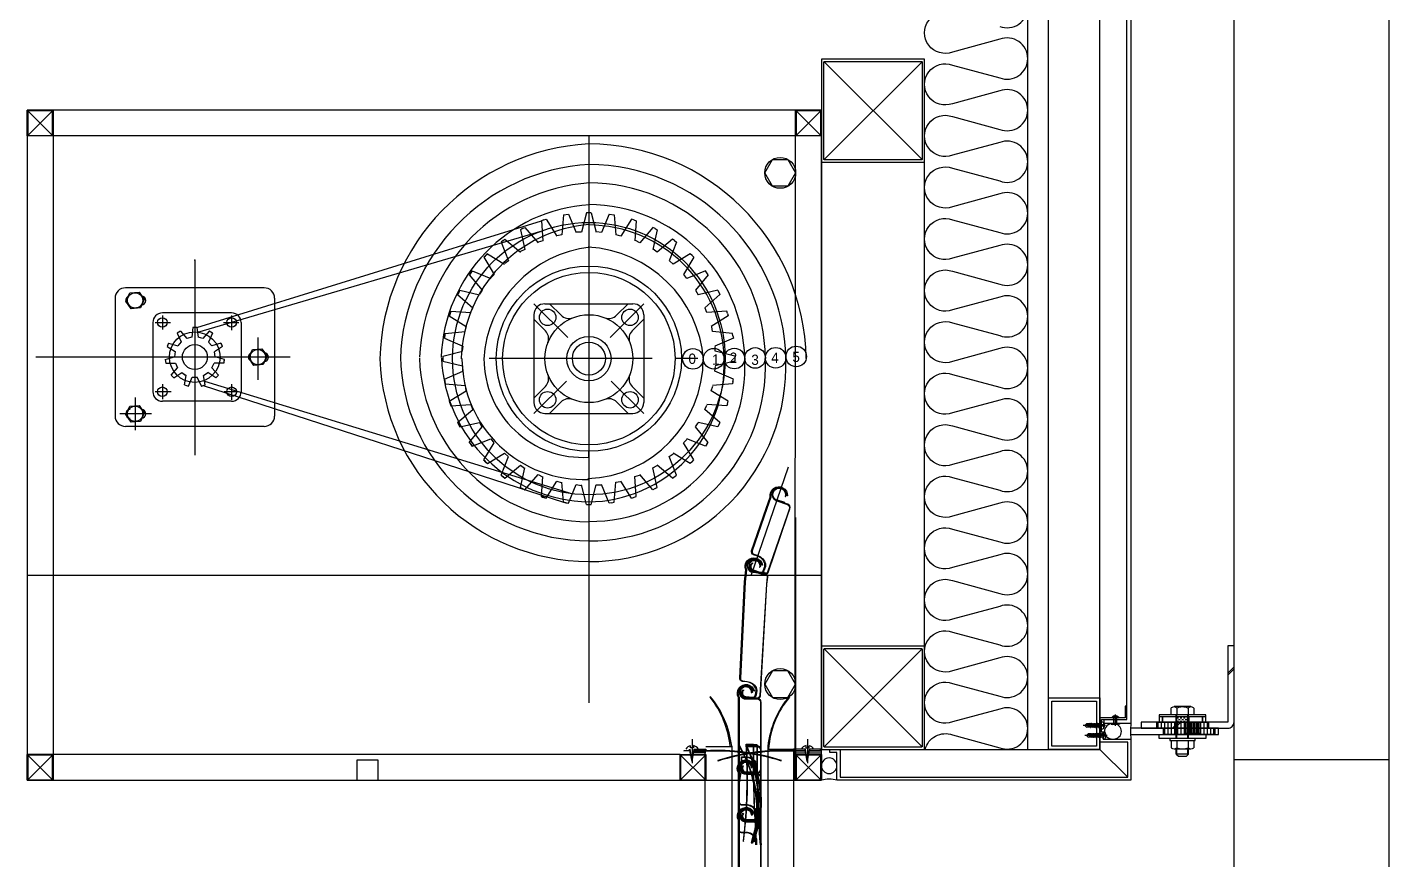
# Model space of a CAD drawing. Header units: millimetres. Extents: x 19868 to 801382, y -4805 to 85279.
# Drawn here: x 158668 to 159988, y 48602 to 49409 of the extents above; entities that cross this region are included whole.
import ezdxf

# ---------------------------------------------------------------- set-up
doc = ezdxf.new("R2010")
doc.units = ezdxf.units.MM
doc.header["$LTSCALE"] = 250
for name, pattern in [('CENTER', [50.8, 31.75, -6.35, 6.35, -6.35]), ('HID', [2.8, 1.8, -1]), ('HIDDEN', [9.525, 6.35, -3.175]), ('HIDDEN2', [4.7625, 3.175, -1.5875])]:
    doc.linetypes.add(name, pattern=pattern)
for name, color, linetype in [('0-Sheet', 7, 'Continuous'), ('4', 4, 'Continuous'), ('6FIN', 6, 'Continuous'), ('A-ELE-4', 4, 'Continuous'), ('A-ELE-8', 8, 'Continuous'), ('A-ETC-8', 8, 'Continuous'), ('A-FIN', 6, 'Continuous'), ('alucobond', 7, 'Continuous'), ('EXTRUSION', 7, 'Continuous'), ('fastener', 1, 'Continuous'), ('ISL', 251, 'Continuous'), ('mold', 4, 'Continuous'), ('RIVET', 6, 'Continuous'), ('S-TEEL', 4, 'Continuous'), ('SCREW', 1, 'Continuous'), ('SEALANT', 252, 'Continuous'), ('SHEET', 6, 'Continuous'), ('XX-SEC-1~4$0$A-ETC-8', 8, 'Continuous'), ('XX-SEC-1~4$0$S-TEEL', 4, 'Continuous'), ('각파이프', 4, 'Continuous')]:
    doc.layers.add(name, color=color, linetype=linetype)
doc.styles.add('XX-SEC-1~4$0$Gdim', font='')
doc.styles.get('XX-SEC-1~4$0$Gdim').set_extended_font_data('Dotum')

# ---------------------------------------------------------------- blocks, each defined once
blk = doc.blocks.new('A$C148e4308')
for p, q in [((1361.1, 625, 0), (1385.1, 649, 0)), ((1361.1, 649, 0), (1385.1, 625, 0)), ((1385.6, 649, 0), (1385.6, 24.5, 0)), ((2106.1, 625, 0), (2130.1, 649, 0)), ((2106.1, 649, 0), (2130.1, 625, 0)), ((2105.6, 624.5, 0), (1361.1, 624.5, 0)), ((1905.1, 625.4, 0), (1905.1, 74.6, 0)), ((2105.1, -0.5, 0), (2105.6, 624.5, 0)), ((1525, 438.7, 0), (1859.1, 542.3, 0)), ((1861.3, 543.1, 0), (1859.1, 542.3, 0)), ((1859.1, 542.3, 0), (1860.4, 522.9, 0)), ((1861.3, 543.1, 0), (1863.6, 543.8, 0)), ((1863.6, 543.8, 0), (1873.9, 527.3, 0)), ((1880.6, 547.9, 0), (1878.9, 528.5, 0)), ((1880.6, 547.9, 0), (1885.3, 548.6, 0)), ((1885.3, 548.6, 0), (1892.9, 530.7, 0)), ((1902.7, 550, 0), (1898, 531.1, 0)), ((1907.4, 550, 0), (1902.7, 550, 0)), ((1907.4, 550, 0), (1912.2, 531.1, 0)), ((1924.9, 548.6, 0), (1917.2, 530.7, 0)), ((1924.9, 548.6, 0), (1929.5, 547.9, 0)), ((1929.5, 547.9, 0), (1931.2, 528.5, 0)), ((1946.5, 543.8, 0), (1936.2, 527.3, 0)), ((1948.8, 543.1, 0), (1946.5, 543.8, 0)), ((1948.8, 543.1, 0), (1951, 542.3, 0)), ((1951, 542.3, 0), (1949.7, 522.9, 0)), ((1526.1, 434.3, 0), (1859.8, 532.6, 0)), ((1840.8, 534.6, 0), (1838.7, 533.5, 0)), ((1838.7, 533.5, 0), (1843.1, 514.5, 0)), ((1840.8, 534.6, 0), (1842.9, 535.7, 0)), ((1842.9, 535.7, 0), (1855.8, 520.9, 0)), ((1878.9, 528.5, 0), (1874.2, 527.7, 0)), ((1898, 531.1, 0), (1893.2, 531.1, 0)), ((1917.2, 530.7, 0), (1912.6, 531.4, 0)), ((1936.2, 527.3, 0), (1931.7, 528.7, 0)), ((1967.2, 535.7, 0), (1954.4, 520.9, 0)), ((1971.4, 533.5, 0), (1967, 514.5, 0)), ((1969.3, 534.6, 0), (1967.2, 535.7, 0)), ((1969.3, 534.6, 0), (1971.4, 533.5, 0)), ((1821.9, 523, 0), (1820, 521.6, 0)), ((1820, 521.6, 0), (1827.3, 503.5, 0)), ((1821.9, 523, 0), (1823.8, 524.4, 0)), ((1823.8, 524.4, 0), (1838.8, 511.8, 0)), ((1860.4, 522.9, 0), (1855.9, 521.4, 0)), ((1954.4, 520.9, 0), (1950.2, 523.1, 0)), ((1986.3, 524.4, 0), (1971.4, 511.8, 0)), ((1990.1, 521.6, 0), (1982.8, 503.5, 0)), ((1988.2, 523, 0), (1986.3, 524.4, 0)), ((1988.2, 523, 0), (1990.1, 521.6, 0)), ((1523.1, 504.1, 0), (1523.1, 314.8, 0)), ((1803.4, 506.9, 0), (1813.4, 490.2, 0)), ((1805, 508.6, 0), (1806.7, 510.2, 0)), ((1806.7, 510.2, 0), (1823.4, 500.2, 0)), ((1827.3, 503.5, 0), (1823.5, 500.7, 0)), ((1843.1, 514.5, 0), (1838.9, 512.3, 0)), ((1971.4, 511.8, 0), (1967.5, 514.6, 0)), ((1986.7, 500.2, 0), (1983.4, 503.5, 0)), ((2003.4, 510.2, 0), (1986.7, 500.2, 0)), ((2006.8, 506.9, 0), (1996.7, 490.2, 0)), ((2005.1, 508.6, 0), (2003.4, 510.2, 0)), ((2005.1, 508.6, 0), (2006.8, 506.9, 0)), ((1790.6, 491.7, 0), (1789.2, 489.8, 0)), ((1789.2, 489.8, 0), (1801.7, 474.8, 0)), ((1790.6, 491.7, 0), (1792, 493.6, 0)), ((1792, 493.6, 0), (1810.1, 486.3, 0)), ((1813.4, 490.2, 0), (1810, 486.8, 0)), ((2000, 486.3, 0), (1997.3, 490.1, 0)), ((2018.1, 493.6, 0), (2000, 486.3, 0)), ((2020.9, 489.8, 0), (2008.4, 474.8, 0)), ((2020.9, 489.8, 0), (2018.1, 493.6, 0)), ((1590.4, 477.2, 0), (1455.8, 477.2, 0)), ((1445.8, 467.2, 0), (1445.8, 352.8, 0)), ((1600.4, 467.2, 0), (1600.4, 352.8, 0)), ((1779, 472.8, 0), (1777.9, 470.6, 0)), ((1777.9, 470.6, 0), (1792.6, 457.8, 0)), ((1779, 472.8, 0), (1780.1, 474.9, 0)), ((1780.1, 474.9, 0), (1799.1, 470.5, 0)), ((1801.7, 474.8, 0), (1799, 471, 0)), ((2008.4, 474.8, 0), (2011, 470.5, 0)), ((2030, 474.9, 0), (2011, 470.5, 0)), ((2032.2, 470.6, 0), (2017.5, 457.8, 0)), ((2030, 474.9, 0), (2032.2, 470.6, 0)), ((1558.8, 452.8, 0), (1491.6, 452.8, 0)), ((1491.6, 450.4, 0), (1491.6, 436.7, 0)), ((1558.8, 450.4, 0), (1558.8, 436, 0)), ((1771.2, 454.5, 0), (1769.8, 450, 0)), ((1769.8, 450, 0), (1786.3, 439.6, 0)), ((1771.2, 454.5, 0), (1790.7, 453.1, 0)), ((1792.6, 457.8, 0), (1790.5, 453.6, 0)), ((1851.8, 461.8, 0), (1884.6, 429, 0)), ((1851.8, 451.1, 0), (1851.8, 365.9, 0)), ((1862.5, 461.8, 0), (1947.7, 461.8, 0)), ((1866.9, 461.8, 0), (1878.1, 450.6, 0)), ((1958.3, 461.8, 0), (1925.6, 429, 0)), ((1943.2, 461.8, 0), (1932, 450.6, 0)), ((1958.3, 451.1, 0), (1958.3, 365.9, 0)), ((2019.4, 453.1, 0), (2018, 457.6, 0)), ((2038.9, 454.5, 0), (2019.4, 453.1, 0)), ((2040.3, 450, 0), (2023.8, 439.6, 0)), ((2039.6, 452.2, 0), (2038.9, 454.5, 0)), ((2039.6, 452.2, 0), (2040.3, 450, 0)), ((1482.3, 443.6, 0), (1482.3, 376.4, 0)), ((1484.5, 443.6, 0), (1499.5, 443.6, 0)), ((1521.2, 438.7, 0), (1520.1, 429.4, 0)), ((1525, 438.7, 0), (1521.2, 438.7, 0)), ((1525, 438.7, 0), (1526.2, 429.4, 0)), ((1551, 443.6, 0), (1565.7, 443.6, 0)), ((1568, 443.6, 0), (1568, 376.4, 0)), ((1786.3, 439.6, 0), (1784.9, 435.1, 0)), ((1851.8, 446.7, 0), (1863, 435.5, 0)), ((1958.3, 446.7, 0), (1947.1, 435.5, 0)), ((2025, 434.7, 0), (2024.3, 439.4, 0)), ((1497.7, 423.6, 0), (1496.2, 420.2, 0)), ((1497.7, 423.6, 0), (1506.7, 420.9, 0)), ((1509.1, 435.2, 0), (1506, 433.2, 0)), ((1506, 433.2, 0), (1510, 424.7, 0)), ((1510, 424.7, 0), (1506.7, 420.9, 0)), ((1509.1, 435.2, 0), (1515.2, 428, 0)), ((1520.1, 429.4, 0), (1515.2, 428, 0)), ((1531, 428, 0), (1526.2, 429.4, 0)), ((1537, 435.2, 0), (1531, 428, 0)), ((1540.2, 433.2, 0), (1536.2, 424.6, 0)), ((1539.5, 420.8, 0), (1536.2, 424.6, 0)), ((1540.2, 433.2, 0), (1537, 435.2, 0)), ((1548.4, 423.6, 0), (1539.5, 420.8, 0)), ((1550, 420.2, 0), (1548.4, 423.6, 0)), ((1584.2, 429.1, 0), (1584.2, 388.1, 0)), ((1765.3, 430.7, 0), (1765, 428.3, 0)), ((1765, 428.3, 0), (1782.9, 420.7, 0)), ((1765.3, 430.7, 0), (1765.7, 433, 0)), ((1765.7, 433, 0), (1785.1, 434.7, 0)), ((2044.4, 433, 0), (2025, 434.7, 0)), ((2045.2, 428.3, 0), (2027.2, 420.7, 0)), ((2044.8, 430.7, 0), (2044.4, 433, 0)), ((2044.8, 430.7, 0), (2045.2, 428.3, 0)), ((1615.5, 410, 0), (1369, 410, 0)), ((1494.4, 407.8, 0), (1503.4, 410.3, 0)), ((1496.2, 420.2, 0), (1504.1, 415.3, 0)), ((1504.1, 415.3, 0), (1503.4, 410.3, 0)), ((1550, 420.2, 0), (1542.1, 415.2, 0)), ((1542.7, 410.2, 0), (1542.1, 415.2, 0)), ((1551.8, 407.8, 0), (1542.7, 410.2, 0)), ((1763.6, 410.9, 0), (1782.5, 415.6, 0)), ((1763.6, 410.9, 0), (1763.6, 406.2, 0)), ((1782.9, 420.7, 0), (1782.2, 416, 0)), ((2027.6, 415.6, 0), (2027.6, 420.4, 0)), ((2046.5, 410.9, 0), (2027.6, 415.6, 0)), ((2046.5, 410.9, 0), (2046.5, 406.2, 0)), ((1494.4, 407.8, 0), (1494.9, 404, 0)), ((1494.9, 404, 0), (1504.3, 404.2, 0)), ((1500.1, 392.6, 0), (1506.3, 399.6, 0)), ((1504.3, 404.2, 0), (1506.3, 399.6, 0)), ((1539.7, 399.5, 0), (1541.9, 404.1, 0)), ((1546, 392.6, 0), (1539.7, 399.5, 0)), ((1551.3, 404, 0), (1541.9, 404.1, 0)), ((1551.3, 404, 0), (1551.8, 407.8, 0)), ((1763.6, 406.2, 0), (1782.5, 401.4, 0)), ((1765, 388.7, 0), (1782.9, 396.4, 0)), ((1782.5, 401.4, 0), (1782.5, 396.7, 0)), ((1966.5, 408.5, 0), (1808.5, 408.5, 0)), ((2010.6, 408.5, 0), (1988.9, 408.5, 0)), ((2027.2, 396.4, 0), (2028, 401, 0)), ((2045.2, 388.7, 0), (2027.2, 396.4, 0)), ((2046.5, 406.2, 0), (2027.6, 401.4, 0)), ((1491.6, 383.6, 0), (1491.6, 369.3, 0)), ((1500.1, 392.6, 0), (1502.6, 389.8, 0)), ((1502.6, 389.8, 0), (1510.4, 395, 0)), ((1510.4, 395, 0), (1514.6, 392.2, 0)), ((1513.2, 383, 0), (1514.6, 392.2, 0)), ((1513.2, 383, 0), (1516.8, 381.9, 0)), ((1516.8, 381.9, 0), (1520.5, 390.5, 0)), ((1520.5, 390.5, 0), (1525.5, 390.5, 0)), ((1529.4, 381.9, 0), (1525.5, 390.5, 0)), ((1529.4, 381.9, 0), (1533, 383, 0)), ((1531.4, 392.2, 0), (1535.7, 394.9, 0)), ((1533, 383, 0), (1531.4, 392.2, 0)), ((1532.4, 386.7, 0), (1889.1, 277.4, 0)), ((1543.6, 389.8, 0), (1535.7, 394.9, 0)), ((1543.6, 389.8, 0), (1546, 392.6, 0)), ((1558.8, 383.6, 0), (1558.8, 368.6, 0)), ((1765, 388.7, 0), (1765.7, 384.1, 0)), ((1765.7, 384.1, 0), (1785.1, 382.3, 0)), ((1883.4, 386.8, 0), (1851.8, 355.3, 0)), ((1926.8, 386.8, 0), (1958.3, 355.3, 0)), ((2044.4, 384.1, 0), (2025, 382.3, 0)), ((2044.8, 386.4, 0), (2044.4, 384.1, 0)), ((2044.8, 386.4, 0), (2045.2, 388.7, 0)), ((1465.2, 370.9, 0), (1465.2, 339.1, 0)), ((1500.1, 376.4, 0), (1484.8, 376.4, 0)), ((1531.2, 382.4, 0), (1880.6, 269.2, 0)), ((1565.1, 376.4, 0), (1551.4, 376.4, 0)), ((1769.8, 367.1, 0), (1786.3, 377.4, 0)), ((1785.1, 382.3, 0), (1785.9, 377.7, 0)), ((1863, 381.6, 0), (1851.8, 370.3, 0)), ((1947.1, 381.6, 0), (1958.3, 370.3, 0)), ((2023.8, 377.4, 0), (2025.3, 381.9, 0)), ((2040.3, 367.1, 0), (2023.8, 377.4, 0)), ((1558.8, 367.2, 0), (1491.6, 367.2, 0)), ((1769.8, 367.1, 0), (1771.2, 362.6, 0)), ((1771.2, 362.6, 0), (1790.7, 363.9, 0)), ((1777.9, 346.4, 0), (1792.6, 359.2, 0)), ((1790.7, 363.9, 0), (1792.2, 359.4, 0)), ((1878.1, 366.5, 0), (1866.9, 355.3, 0)), ((1932, 366.5, 0), (1943.2, 355.3, 0)), ((2017.5, 359.2, 0), (2019.6, 363.4, 0)), ((2032.2, 346.4, 0), (2017.5, 359.2, 0)), ((2038.9, 362.6, 0), (2019.4, 363.9, 0)), ((2039.6, 364.8, 0), (2038.9, 362.6, 0)), ((2039.6, 364.8, 0), (2040.3, 367.1, 0)), ((1481, 355, 0), (1450.4, 355, 0)), ((1777.9, 346.4, 0), (1780.1, 342.2, 0)), ((1780.1, 342.2, 0), (1799.1, 346.6, 0)), ((1799.1, 346.6, 0), (1801.2, 342.3, 0)), ((1862.5, 355.3, 0), (1947.7, 355.3, 0)), ((2008.4, 342.2, 0), (2011.2, 346.1, 0)), ((2030, 342.2, 0), (2011, 346.6, 0)), ((2032.2, 346.4, 0), (2030, 342.2, 0)), ((1590.4, 342.8, 0), (1455.8, 342.8, 0)), ((1789.2, 327.3, 0), (1801.7, 342.2, 0)), ((1792, 323.5, 0), (1810.1, 330.7, 0)), ((1810.1, 330.7, 0), (1812.9, 326.9, 0)), ((1996.7, 326.9, 0), (2000.1, 330.2, 0)), ((2018.1, 323.5, 0), (2000, 330.7, 0)), ((2020.9, 327.3, 0), (2008.4, 342.2, 0)), ((1790.6, 325.4, 0), (1789.2, 327.3, 0)), ((1790.6, 325.4, 0), (1792, 323.5, 0)), ((1803.4, 310.2, 0), (1813.4, 326.9, 0)), ((1806.7, 306.8, 0), (1823.4, 316.8, 0)), ((1823.4, 316.8, 0), (1826.8, 313.5, 0)), ((1905.1, 312.9, 0), (1905.1, 318.7, 0)), ((2003.4, 306.8, 0), (1986.7, 316.8, 0)), ((2006.8, 310.2, 0), (1996.7, 326.9, 0)), ((2019.5, 325.4, 0), (2018.1, 323.5, 0)), ((2019.5, 325.4, 0), (2020.9, 327.3, 0)), ((1805, 308.5, 0), (1803.4, 310.2, 0)), ((1805, 308.5, 0), (1806.7, 306.8, 0)), ((1820, 295.5, 0), (1827.3, 313.6, 0)), ((1823.8, 292.7, 0), (1838.8, 305.2, 0)), ((1838.8, 305.2, 0), (1842.6, 302.4, 0)), ((1967, 302.6, 0), (1971.2, 304.7, 0)), ((1986.3, 292.7, 0), (1971.4, 305.2, 0)), ((1982.8, 313.6, 0), (1986.7, 316.3, 0)), ((1990.1, 295.5, 0), (1982.8, 313.6, 0)), ((2005.1, 308.5, 0), (2003.4, 306.8, 0)), ((2005.1, 308.5, 0), (2006.8, 310.2, 0)), ((2062.7, 199.2, 0), (2098.8, 303.7, 0)), ((1820, 295.5, 0), (1823.8, 292.7, 0)), ((1838.7, 283.5, 0), (1843.1, 302.6, 0)), ((1842.9, 281.4, 0), (1855.8, 296.1, 0)), ((1855.8, 296.1, 0), (1860, 294, 0)), ((1859.1, 274.7, 0), (1860.4, 294.2, 0)), ((1949.7, 294.2, 0), (1954.2, 295.6, 0)), ((1951, 274.7, 0), (1949.7, 294.2, 0)), ((1967.2, 281.4, 0), (1954.4, 296.1, 0)), ((1971.4, 283.5, 0), (1967, 302.6, 0)), ((1986.3, 292.7, 0), (1990.1, 295.5, 0)), ((1838.7, 283.5, 0), (1842.9, 281.4, 0)), ((1863.6, 273.2, 0), (1873.9, 289.8, 0)), ((1873.9, 289.8, 0), (1878.4, 288.3, 0)), ((1880.6, 269.2, 0), (1878.9, 288.6, 0)), ((1885.3, 268.4, 0), (1892.9, 286.4, 0)), ((1892.9, 286.4, 0), (1897.6, 285.6, 0)), ((1902.7, 267, 0), (1898, 286, 0)), ((1907.4, 267, 0), (1912.2, 286, 0)), ((1912.2, 286, 0), (1916.9, 286, 0)), ((1924.9, 268.4, 0), (1917.2, 286.4, 0)), ((1929.5, 269.2, 0), (1931.2, 288.6, 0)), ((1931.2, 288.6, 0), (1935.9, 289.3, 0)), ((1946.5, 273.2, 0), (1936.2, 289.8, 0)), ((1969.3, 282.5, 0), (1967.2, 281.4, 0)), ((1969.3, 282.5, 0), (1971.4, 283.5, 0)), ((1861.3, 274, 0), (1859.1, 274.7, 0)), ((1861.3, 274, 0), (1863.6, 273.2, 0)), ((1882.9, 268.8, 0), (1880.6, 269.2, 0)), ((1882.9, 268.8, 0), (1885.3, 268.4, 0)), ((1902.7, 267, 0), (1907.4, 267, 0)), ((1927.2, 268.8, 0), (1924.9, 268.4, 0)), ((1927.2, 268.8, 0), (1929.5, 269.2, 0)), ((1946.5, 273.2, 0), (1951, 274.7, 0)), ((2087.6, 271.1, 0), (2087.7, 271.6, 0)), ((2087.7, 271.6, 0), (2094.7, 269.2, 0)), ((2105.6, 254.5, 0), (2105.6, 2, 0)), ((1360.6, 198.5, 0), (2130.6, 198.5, 0)), ((2063.8, 202, 0), (2063.9, 202.5, 0)), ((2057.5, 79, 0), (2057.5, 79.5, 0)), ((2057.5, 79.5, 0), (2060.6, 79.5, 0)), ((1997.3, 28.2, 0), (1997.3, 27.7, 0)), ((2003.5, 28.2, 0), (1997.3, 28.2, 0)), ((2005.2, 17.9, 0), (2002.8, 29.8, 0)), ((2005.2, 17.7, 0), (2003.2, 29.8, 0)), ((2003.5, 31.1, 0), (2003.5, 33.1, 0)), ((2006.5, 31.1, 0), (2003.5, 31.1, 0)), ((2005.2, 39.4, 0), (2005.2, 16.1, 0)), ((2005.2, 17.7, 0), (2007.1, 29.8, 0)), ((2005.2, 17.9, 0), (2007.3, 29.8, 0)), ((2006.5, 33.3, 0), (2006.5, 31.1, 0)), ((2006.7, 27.7, 0), (2018.6, 27.7, 0)), ((2018.6, 28.2, 0), (2006.8, 28.2, 0)), ((2017.6, 29.8, 0), (2017.6, -5100, 0)), ((2018.6, 32.3, 0), (2043.6, 32.3, 0)), ((2043.6, 32.6, 0), (2043.6, -5100, 0)), ((2057.5, 32.9, 0), (2057.5, 33.4, 0)), ((2078.6, 32.6, 0), (2078.6, -5100, 0)), ((2078.6, 29.8, 0), (2103.6, 29.8, 0)), ((2103.6, 29.8, 0), (2103.6, -5100, 0)), ((2103.6, 28.2, 0), (2115.3, 28.2, 0)), ((2115.4, 27.7, 0), (2103.6, 27.7, 0)), ((2116.9, 17.9, 0), (2114.8, 29.8, 0)), ((2117, 17.7, 0), (2115.1, 29.8, 0)), ((2115.6, 33.3, 0), (2115.6, 31.1, 0)), ((2115.6, 31.1, 0), (2118.6, 31.1, 0)), ((2116.9, 17.9, 0), (2119.3, 29.8, 0)), ((2117, 39.4, 0), (2117, 16.1, 0)), ((2117, 17.7, 0), (2118.9, 29.8, 0)), ((2118.6, 31.1, 0), (2118.6, 33.1, 0)), ((2118.6, 28.2, 0), (2124.9, 28.2, 0)), ((2129.6, 27.7, 0), (2118.6, 27.7, 0)), ((2124.9, 28.2, 0), (2124.9, 27.7, 0)), ((1993.6, 24.5, 0), (1360.6, 24.5, 0)), ((1361.1, 0, 0), (1385.1, 24, 0)), ((1361.1, 24, 0), (1385.1, 0, 0)), ((1680.6, -0.5, 0), (1680.6, 19.5, 0)), ((1680.6, 19.5, 0), (1700.6, 19.5, 0)), ((1700.6, 19.5, 0), (1700.6, -1, 0)), ((1994.1, 0, 0), (2018.1, 24, 0)), ((1994.1, 24, 0), (2018.1, 0, 0)), ((2018.6, 26.2, 0), (2006.5, 26.2, 0)), ((2030.2, 18.7, 0), (2030.2, 18.2, 0)), ((2103.6, 26.2, 0), (2115.6, 26.2, 0)), ((2106.1, 0, 0), (2130.1, 24, 0)), ((2106.1, 24, 0), (2130.1, 0, 0)), ((2118.3, 26.2, 0), (2129.6, 26.2, 0)), ((2057.5, 6, 0), (2057.5, 6.5, 0)), ((2057.5, -40.2, 0), (2057.5, -39.7, 0))]:
    blk.add_line(p, q)
at = {"elevation": 0}
for points in [[(1385.6, 624.5), (1360.6, 624.5), (1360.6, 649.5), (1385.6, 649.5)], [(2130.6, 649.5), (1360.6, 649.5), (1360.6, -0.5), (2130.6, -0.5)], [(1385.1, 649), (1361.1, 649), (1361.1, 625), (1385.1, 625)], [(2130.6, 624.5), (2105.6, 624.5), (2105.6, 649.5), (2130.6, 649.5)], [(2130.1, 649), (2106.1, 649), (2106.1, 625), (2130.1, 625)], [(2098.1, 601.7), (2105.6, 588.7), (2098.1, 575.7), (2083.1, 575.7), (2075.6, 588.7), (2083.1, 601.7)], [(1469, 473.1), (1474.1, 465.8), (1470.4, 457.7), (1461.4, 456.9), (1456.3, 464.2), (1460.1, 472.3)], [(1588, 418.1), (1593.1, 410.8), (1589.3, 402.7), (1580.4, 401.9), (1575.3, 409.2), (1579, 417.3)], [(1469, 363.1), (1474.1, 355.8), (1470.4, 347.6), (1461.4, 346.8), (1456.3, 354.2), (1460.1, 362.3)], [(2098.1, 79.8), (2105.6, 92.8), (2098.1, 105.8), (2083.1, 105.8), (2075.6, 92.8), (2083.1, 79.8)], [(1385.6, -0.5), (1360.6, -0.5), (1360.6, 24.5), (1385.6, 24.5)], [(1385.1, 24), (1361.1, 24), (1361.1, 0), (1385.1, 0)], [(2018.6, -0.5), (1993.6, -0.5), (1993.6, 24.5), (2018.6, 24.5)], [(2018.1, 24), (1994.1, 24), (1994.1, 0), (2018.1, 0)], [(2130.6, -0.5), (2105.6, -0.5), (2105.6, 24.5), (2130.6, 24.5)], [(2130.1, 24), (2106.1, 24), (2106.1, 0), (2130.1, 0)]]:
    blk.add_lwpolyline(points, close=True, dxfattribs=at)
for points in [[(2077.1, 263.3), (2080.9, 274.3, -1.129258), (2097.6, 275.3), (2097, 275.3, 1.140281), (2081.5, 274.3), (2077.7, 263.1)], [(2097.8, 256.2), (2100.1, 262.9, 0.414214), (2097.8, 267.5), (2087.6, 271.1, -2.414214), (2095.3, 274.9), (2095.9, 274.7, 2.414214), (2087.4, 270.5), (2097.6, 267, -0.414214), (2099.5, 263.1), (2097.2, 256.4)], [(2097.2, 256.4), (2078.2, 201.4, -0.414214), (2074.3, 199.5), (2064.1, 203.1, -2.414214), (2070.5, 206.2), (2071, 206, 2.414214), (2063.9, 202.5), (2074.1, 199, 0.414214), (2078.8, 201.2), (2097.8, 256.2)], [(2077.7, 263.1), (2063.5, 222, 0.414214), (2065, 218.8), (2069, 217.4, -0.251984), (2076.3, 209.6, -0.146897), (2076.2, 206.8), (2074.7, 202.6, -0.414214), (2070.8, 200.7), (2064.1, 203.1, -0.668179), (2063.6, 210.3), (2063.9, 209.7, 0.668179), (2064.3, 203.6), (2071, 201.3, 0.414214), (2074.2, 202.8), (2075.6, 207, 0.146897), (2075.7, 209.4, 0.251984), (2068.8, 216.9), (2064.8, 218.3, -0.414214), (2062.9, 222.2), (2077.1, 263.3)], [(2056.1, 192), (2057.3, 203.5, -1.129258), (2073.4, 208.2), (2072.8, 208.1, 1.140281), (2057.9, 203.6), (2056.7, 191.9)], [(2077.8, 189.6), (2078.5, 196.7, 0.414214), (2075.3, 200.7), (2064.5, 201.9, -2.414214), (2071.3, 207.3), (2071.8, 207.2, 2.414214), (2064.5, 201.3), (2075.2, 200.1, -0.414214), (2078, 196.8), (2077.2, 189.7)], [(2056.7, 191.9), (2052, 98.6, 0.414214), (2054.2, 95.9), (2058.5, 95.4, -0.251984), (2067.3, 89.4, -0.146897), (2067.8, 86.7), (2067.3, 82.3, -0.414214), (2063.9, 79.6), (2056.8, 80.3, -0.668179), (2054.8, 87.3), (2055.2, 86.8, 0.668179), (2056.9, 80.9), (2064, 80.1, 0.414214), (2066.7, 82.3), (2067.2, 86.7, 0.146897), (2066.8, 89.1, 0.251984), (2058.4, 94.9), (2054.1, 95.3, -0.414214), (2051.4, 98.7), (2056.1, 192)], [(2077.2, 189.7), (2071, 81.9, -0.414214), (2067.6, 79.2), (2056.8, 80.3, -2.414214), (2062.4, 84.8), (2063, 84.7, 2.414214), (2056.8, 79.7), (2067.6, 78.6, 0.414214), (2071.6, 81.8), (2077.8, 189.6)], [(2050.1, 38.7), (2050.1, 79.9, -1.129258), (2065.6, 86.2), (2065, 86.1, 1.140281), (2050.7, 80), (2050.7, 38.7)], [(2072, 38.7), (2072, 75.4, 0.414214), (2068.3, 79), (2057.5, 79, -2.414214), (2063.6, 85.1), (2064.2, 85.1, 2.414214), (2057.5, 78.4), (2068.3, 78.4, -0.414214), (2071.4, 75.4), (2071.4, 38.7)], [(2050.7, 38.7), (2050.7, -4.8, 0.053258), (2053.2, 22.2), (2057.5, 22.2, -0.251984), (2066.9, 17.2, -0.146897), (2067.7, 14.5), (2067.7, 10.1, -0.414214), (2064.6, 7), (2057.5, 7, -0.668179), (2054.7, 13.7), (2055.1, 13.3, 0.668179), (2057.5, 7.6), (2064.6, 7.6, 0.414214), (2067.1, 10.1), (2067.1, 14.5, 0.146897), (2066.4, 16.8, 0.251984), (2057.5, 21.7), (2053.2, 21.7, -0.067208), (2050.1, -4.8), (2050.1, 38.7)], [(2050.7, -4.8), (2050.7, -48.4, 0.414214), (2053.2, -50.8), (2057.5, -50.8, -0.251984), (2066.9, -55.9, -0.146897), (2067.7, -58.5), (2067.7, -63, -0.018446), (2064.6, 34), (2057.5, 34, -0.051698), (2054.7, -59.3), (2055.1, -59.8, 0.043482), (2057.5, 34.6), (2064.6, 34.6, 0.014818), (2067.1, -63), (2067.1, -58.5, 0.146897), (2066.4, -56.2, 0.251984), (2057.5, -51.4), (2053.2, -51.4, -0.414214), (2050.1, -48.4), (2050.1, -4.8)], [(2050.1, 22.1), (2050.1, 33.8, -0.198536), (2065.6, -59.9), (2065, -60, 0.186009), (2050.7, 33.9), (2050.7, 22.1)], [(2071.4, 38.7), (2071.4, 10.1, -0.414214), (2068.3, 7), (2057.5, 7, -2.414214), (2062.5, 12.1), (2063.1, 12.1, 2.414214), (2057.5, 6.5), (2068.3, 6.5, 0.414214), (2072, 10.1), (2072, 38.7)], [(2071.4, -4.8), (2071.4, -63, -0.018446), (2068.3, 34), (2057.5, 34, -0.18071), (2062.5, -61), (2063.1, -61, 0.202943), (2057.5, 33.4), (2068.3, 33.4, 0.022117), (2072, -63), (2072, -4.8)], [(2072, 22.1), (2072, 29.3, 0.414214), (2068.3, 32.9), (2057.5, 32.9, -0.221663), (2063.6, -61), (2064.2, -61, 0.244358), (2057.5, 32.3), (2068.3, 32.3, -0.414214), (2071.4, 29.3), (2071.4, 22.1)], [(2050.1, -4.8), (2050.1, 6.8, -1.129258), (2065.6, 13.2), (2065, 13, 1.140281), (2050.7, 7), (2050.7, -4.8)], [(2050.7, 22.1), (2050.7, -21.4, 0.414214), (2053.2, -23.9), (2057.5, -23.9, -0.251984), (2066.9, -29, -0.146897), (2067.7, -31.6), (2067.7, -36, -0.414214), (2064.6, -39.1), (2057.5, -39.1, -0.668179), (2054.7, -32.4), (2055.1, -32.8, 0.668179), (2057.5, -38.5), (2064.6, -38.5, 0.414214), (2067.1, -36), (2067.1, -31.6, 0.146897), (2066.4, -29.3, 0.251984), (2057.5, -24.5), (2053.2, -24.5, -0.414214), (2050.1, -21.4), (2050.1, 22.1)], [(2072, -4.8), (2072, 2.3, 0.414214), (2068.3, 6), (2057.5, 6, -2.414214), (2063.6, 12.1), (2064.2, 12.1, 2.414214), (2057.5, 5.4), (2068.3, 5.4, -0.414214), (2071.4, 2.3), (2071.4, -4.8)], [(2071.4, 22.1), (2071.4, -36, -0.414214), (2068.3, -39.1), (2057.5, -39.1, -2.414214), (2062.5, -34.1), (2063.1, -34.1, 2.414214), (2057.5, -39.7), (2068.3, -39.7, 0.414214), (2072, -36), (2072, 22.1)], [(2050.1, -51), (2050.1, -39.3, -1.129258), (2065.6, -33), (2065, -33.1, 1.140281), (2050.7, -39.1), (2050.7, -51)], [(2072, -51), (2072, -43.8, 0.414214), (2068.3, -40.2), (2057.5, -40.2, -2.414214), (2063.6, -34.1), (2064.2, -34.1, 2.414214), (2057.5, -40.8), (2068.3, -40.8, -0.414214), (2071.4, -43.8), (2071.4, -51)], [(2050.7, -51), (2050.7, -94.5, 0.414214), (2053.2, -96.9), (2057.5, -96.9, -0.251984), (2066.9, -102, -0.146897), (2067.7, -104.7), (2067.7, -109.1, -0.414214), (2064.6, -112.1), (2057.5, -112.1, -0.668179), (2054.7, -105.5), (2055.1, -105.9, 0.668179), (2057.5, -111.6), (2064.6, -111.6, 0.414214), (2067.1, -109.1), (2067.1, -104.7, 0.146897), (2066.4, -102.3, 0.251984), (2057.5, -97.5), (2053.2, -97.5, -0.414214), (2050.1, -94.5), (2050.1, -51)], [(2071.4, -51), (2071.4, -109.1, -0.414214), (2068.3, -112.1), (2057.5, -112.1, -2.414214), (2062.5, -107.1), (2063.1, -107.1, 2.414214), (2057.5, -112.7), (2068.3, -112.7, 0.414214), (2072, -109.1), (2072, -51)]]:
    blk.add_lwpolyline(points, format="xyb", dxfattribs=at)
for points in [[(2007.1, 29.8), (2018.6, 29.8), (2018.6, 28.3), (2006.8, 28.3)], [(2115.1, 29.8), (2103.6, 29.8), (2103.6, 28.3), (2115.3, 28.3)], [(2118.6, 28.3), (2129.6, 28.3), (2129.6, 29.8), (2118.9, 29.8)]]:
    blk.add_lwpolyline(points, dxfattribs=at)
for centre, radius in [((2090.6, 588.7, 0), 15), ((1905.1, 408.5, 0), 132.1), ((1905.1, 408.5, 0), 89.8), ((1905.1, 408.5, 0), 83.6), ((1465.2, 465, 0), 7.42), ((1865.1, 448.5, 0), 7.99), ((1905.1, 408.5, 0), 42.6), ((1945, 448.5, 0), 7.99), ((1491.6, 443.6, 0), 4.62), ((1558.8, 443.6, 0), 4.62), ((1523, 410, 0), 24.5), ((1905.1, 408.5, 0), 21.5), ((1905.1, 408.5, 0), 16), ((1523.1, 410, 0), 12.1), ((1584.2, 410, 0), 7.42), ((2006, 408.3, 0), 10), ((2026.2, 408.4, 0), 10), ((2046.2, 408.6, 0), 10), ((2066.3, 409.2, 0), 10), ((2086.2, 409.3, 0), 10), ((2106.1, 410.6, 0), 10), ((1491.6, 376.4, 0), 4.62), ((1558.8, 376.4, 0), 4.62), ((1865.1, 368.6, 0), 7.99), ((1945, 368.6, 0), 7.99), ((1465.2, 355, 0), 7.42), ((2090.6, 92.8, 0), 15)]:
    blk.add_circle(centre, radius)
for centre, radius, start, end in [((1916.5, 403, 0), 214.1, 93.09, 178.6037), ((1904, 404.9, 0), 211.9, 0.9913, 89.7345), ((1916.5, 403, 0), 194.1, 93.1859, 178.4601), ((1903.8, 404.4, 0), 192.4, 1.2402, 89.6468), ((1917.9, 402.1, 0), 177.2, 93.9248, 177.4452), ((1904.5, 407.3, 0), 171.7, 0.4081, 89.8653), ((1915.1, 404.8, 0), 153.2, 93.5228, 178.1906), ((1903.9, 405.7, 0), 152.3, 1.0691, 89.6241), ((1915.4, 404.7, 0), 134.1, 94.1067, 178.468), ((1904, 405.9, 0), 132.3, 1.3768, 89.6121), ((1918.8, 401.5, 0), 115.7, 96.1717, 176.8432), ((1897.8, 398, 0), 118.9, 4.6208, 86.806), ((1905.1, 408.5, 0), 141.5, 134.0419, 135.9581), ((1905.1, 408.5, 0), 141.5, 143.0419, 144.9581), ((1455.8, 467.2, 0), 10, 90, 180), ((1590.4, 467.2, 0), 10, 0, 90), ((1460.3, 465, 0), 4.2, 108.2536, 251.7464), ((1471.3, 465, 0), 4.2, 270, 90), ((1905.1, 408.5, 0), 141.5, 152.0419, 153.9581), ((1491.6, 443.6, 0), 9.24, 90, 180), ((1558.8, 443.6, 0), 9.24, 0, 90), ((1905.1, 408.5, 0), 141.5, 161.0419, 162.9581), ((1862.5, 451.1, 0), 10.6, 90, 180), ((1885.6, 458.1, 0), 10.6, 225, 291.4218), ((1924.5, 458.1, 0), 10.6, 248.5782, 315), ((1947.7, 451.1, 0), 10.6, 0, 90), ((1523.1, 410, 0), 28.8, 86.2578, 93.7422), ((1523.1, 410, 0), 19.6, 134.9255, 142.4675), ((1523.1, 410, 0), 28.8, 53.5305, 61.015), ((1523.1, 410, 0), 28.8, 20.8032, 28.2877), ((1905.1, 408.5, 0), 141.5, 170.0419, 171.9581), ((1855.5, 428, 0), 10.6, 338.5782, 45), ((1954.6, 428, 0), 10.6, 135, 201.4218), ((1579.2, 410, 0), 4.2, 108.2536, 251.7464), ((1590.3, 410, 0), 4.2, 270, 90), ((1905.2, 414.7, 0), 182.8, 181.361, 270.0286), ((1905.1, 408.5, 0), 141.5, 179.0419, 180.9581), ((1523.1, 410, 0), 19.6, 200.38, 207.9221), ((1523.1, 410, 0), 28.8, 348.0759, 355.5604), ((1905.7, 415.1, 0), 203.3, 181.9297, 269.8455), ((1905.3, 414.9, 0), 164.6, 182.1025, 269.7814), ((1907.9, 415.3, 0), 145.8, 182.4801, 268.973), ((1899.9, 409.1, 0), 117.8, 180.2756, 272.3199), ((1899.1, 408.4, 0), 95.7, 179.9212, 273.5676), ((1899.9, 408.2, 0), 116.1, 272.0034, 0.1305), ((1903.7, 402.2, 0), 132.6, 270.5054, 2.498), ((1906.8, 400.2, 0), 149.6, 269.3411, 3.1889), ((1906.8, 401.2, 0), 169.5, 269.4314, 2.4608), ((1906, 401.9, 0), 190.2, 269.7313, 1.9878), ((1523.1, 410, 0), 19.6, 233.1073, 240.6494), ((1523.1, 410, 0), 28.8, 282.6214, 290.1059), ((1523.1, 410, 0), 28.8, 315.3487, 322.8331), ((1855.5, 389.1, 0), 10.6, 315, 21.4218), ((1954.6, 389.1, 0), 10.6, 158.5782, 225), ((1491.6, 376.4, 0), 9.24, 180, 270), ((1558.8, 376.4, 0), 9.24, 270, 0), ((1885.6, 359, 0), 10.6, 68.5782, 135), ((1924.5, 359, 0), 10.6, 45, 111.4218), ((1460.3, 355, 0), 4.2, 90, 270), ((1471.3, 355, 0), 4.2, 270, 90), ((1905.1, 408.5, 0), 141.5, 197.0419, 198.9581), ((1862.5, 365.9, 0), 10.6, 180, 270), ((1947.7, 365.9, 0), 10.6, 270, 0), ((1455.8, 352.8, 0), 10, 180, 270), ((1590.4, 352.8, 0), 10, 270, 0), ((1905.1, 408.5, 0), 141.5, 206.0419, 207.9581), ((1905.1, 408.5, 0), 141.5, 215.0419, 216.9581), ((1905.1, 408.5, 0), 141.5, 224.0419, 225.9581), ((1905.1, 408.5, 0), 141.5, 233.0419, 234.9581), ((1905.1, 408.5, 0), 141.5, 242.0419, 243.9581), ((1905.1, 408.5, 0), 141.5, 251.0419, 252.9581), ((1905.1, 408.5, 0), 141.5, 260.0419, 261.9581), ((1905.1, 408.5, 0), 183.6, 270, 270.1376), ((1952.1, 23.3, 0), 90.5, 5.8873, 38.8426), ((1952.2, 21.8, 0), 92, 6.7116, 39.8939), ((2169.9, 21.8, 0), 92, 140.1061, 173.2884), ((2163.2, 25.3, 0), 83.9, 139.3121, 176.9375), ((2005.2, 26.2, 0), 7.08, 103.4467, 149.4786), ((2005.2, 26.2, 0), 7.08, 30.5214, 79.2356), ((2028.7, -181.5, 0), 210, 72.4765, 92.7804), ((2027.2, -193.8, 0), 221.7, 73.0209, 92.236), ((2093.4, -181.5, 0), 210, 87.2196, 107.5235), ((2094.9, -193.8, 0), 221.7, 87.764, 106.9791), ((2117, 26.2, 0), 7.08, 100.7644, 149.4786), ((2117, 26.2, 0), 7.08, 30.5214, 76.5533)]:
    blk.add_arc(centre, radius, start, end)
blk.add_point((1523.1, 504.1, 0))
at = {"style": 'XX-SEC-1~4$0$Gdim'}
for s, p in [('0', (2001.7, 403.4, 0)), ('1', (2024.5, 402.6, 0)), ('2', (2041.6, 404.4, 0)), ('3', (2062.6, 402.4, 0)), ('4', (2081.9, 404.4, 0)), ('5', (2102.4, 405.2, 0))]:
    blk.add_text(s, height=10, dxfattribs=at).set_placement(p)
blk = doc.blocks.new('A$Cae507117')
at = {"layer": 'A-ETC-8'}
for points in [[(-50, 0), (-50, -50), (0, -50), (0, 0)], [(-46.8, -3.2), (-46.8, -46.8), (-3.2, -46.8), (-3.2, -3.2)]]:
    blk.add_lwpolyline(points, close=True, dxfattribs=at)
blk = doc.blocks.new('revit')
at = {"layer": 'RIVET'}
for p, q in [((-4.2, 0.5), (-4.2, 0)), ((4.2, 0), (-4.2, 0)), ((2.7, 1), (-2.7, 1)), ((-1.5, 1), (-1.5, -7)), ((1.5, 1), (1.5, -7)), ((4.2, 0.5), (4.2, 0)), ((2.4, -5.5), (-2.4, -5.5)), ((2.4, -7), (-2.4, -7))]:
    blk.add_line(p, q, dxfattribs=at)
at = {"layer": 'RIVET', "color": 1, "linetype": 'CENTER'}
blk.add_line((0, 2.3), (0, -9), dxfattribs=at)
at = {"layer": 'RIVET'}
for points in [[(-4.2, 0.5), (-2.7, 1)], [(4.2, 0.5), (2.7, 1)]]:
    blk.add_lwpolyline(points, dxfattribs=at)
blk.add_lwpolyline([(-1.5, -7, 0.666667), (1.5, -7, 1.5)], format="xyb", dxfattribs=at)
for centre, start, end in [((-2.4, -6.2), 90, 270), ((2.4, -6.2), 270, 90)]:
    blk.add_arc(centre, 0.75, start, end, dxfattribs=at)
blk = doc.blocks.new('PH-4-16')
at = {"layer": 'SCREW'}
for p, q in [((-1.5, 0), (-1.5, -1)), ((1.5, 0), (1.5, -1.6)), ((0.1, -0.9), (-2, -1.2)), ((-2, -1.2), (-1.5, -1)), ((0.1, -1), (-2, -1.3)), ((-2, -1.3), (-1.5, -1.5)), ((2, -1.8), (-2, -2.4)), ((-2, -2.4), (-1.5, -2.2)), ((-2, -2.5), (-1.5, -2.7)), ((2, -3), (-2, -3.7)), ((-2, -3.6), (-1.5, -3.5)), ((-2, -3.8), (-1.5, -4)), ((2, -4.3), (-2, -4.9)), ((-2, -4.9), (-1.5, -4.7)), ((-2, -5), (-1.5, -5.2)), ((2, -5.5), (-2, -6.2)), ((-2, -6.1), (-1.5, -5.9)), ((-2, -6.2), (-1.5, -6.4)), ((2, -6.7), (-2, -7.4)), ((-2, -7.4), (-1.5, -7.2)), ((-2, -7.5), (-1.5, -7.7)), ((2, -8), (-2, -8.6)), ((-2, -8.6), (-1.5, -8.4)), ((-2, -8.7), (-1.5, -8.9)), ((2, -9.2), (-2, -9.9)), ((-2, -9.9), (-1.5, -9.7)), ((-2, -10), (-1.5, -10.2)), ((2, -10.5), (-2, -11.1)), ((-2, -11.1), (-1.5, -10.9)), ((-2, -11.2), (-1.5, -11.4)), ((2, -1.9), (-2, -2.5)), ((2, -3.1), (-2, -3.8)), ((2, -4.4), (-2, -5)), ((2, -5.6), (-2, -6.3)), ((2, -6.9), (-2, -7.5)), ((2, -8.1), (-2, -8.7)), ((2, -9.3), (-2, -10)), ((2, -10.6), (-2, -11.2)), ((0.1, -0.9), (-1.5, -1)), ((0.1, -1), (-1.5, -1.5)), ((-1.5, -1.5), (-1.5, -2.2)), ((1.5, -1.6), (-1.5, -2.2)), ((1.5, -2.1), (-1.5, -2.7)), ((-1.5, -2.7), (-1.5, -3.5)), ((1.5, -2.8), (-1.5, -3.5)), ((1.5, -3.3), (-1.5, -4)), ((1.5, -4.1), (-1.5, -4.7)), ((1.5, -4.6), (-1.5, -5.2)), ((-1.5, -5.2), (-1.5, -5.9)), ((1.5, -5.3), (-1.5, -5.9)), ((1.5, -5.8), (-1.5, -6.4)), ((-1.5, -6.4), (-1.5, -7.2)), ((1.5, -6.5), (-1.5, -7.2)), ((1.5, -7.1), (-1.5, -7.7)), ((-1.5, -7.7), (-1.5, -8.4)), ((1.5, -7.8), (-1.5, -8.4)), ((1.5, -8.3), (-1.5, -8.9)), ((-1.5, -8.9), (-1.5, -9.7)), ((1.5, -9), (-1.5, -9.7)), ((1.5, -9.5), (-1.5, -10.2)), ((-1.5, -10.2), (-1.5, -10.9)), ((1.5, -10.3), (-1.5, -10.9)), ((1.5, -10.8), (-1.5, -11.4)), ((-1.5, -11.4), (-1.5, -14.5)), ((-1.1, -12.6), (-1.1, -14.5)), ((1.5, -14.5), (0.4, -12.2)), ((1.5, -1.6), (2, -1.8)), ((2, -1.9), (1.5, -2.1)), ((1.5, -2.1), (1.5, -2.8)), ((2, -3), (1.5, -2.8)), ((2, -3.1), (1.5, -3.3)), ((1.5, -3.3), (1.5, -4.1)), ((2, -4.3), (1.5, -4.1)), ((2, -4.4), (1.5, -4.6)), ((1.5, -4.6), (1.5, -5.3)), ((2, -5.5), (1.5, -5.3)), ((2, -5.6), (1.5, -5.8)), ((1.5, -5.8), (1.5, -6.5)), ((2, -6.7), (1.5, -6.5)), ((2, -6.9), (1.5, -7.1)), ((1.5, -7.1), (1.5, -7.8)), ((2, -8), (1.5, -7.8)), ((2, -8.1), (1.5, -8.3)), ((1.5, -8.3), (1.5, -9)), ((2, -9.2), (1.5, -9)), ((2, -9.3), (1.5, -9.5)), ((1.5, -9.5), (1.5, -10.3)), ((2, -10.5), (1.5, -10.3)), ((2, -10.6), (1.5, -10.8)), ((1.5, -10.8), (1.5, -14.5)), ((-1.5, -14.5), (-1.1, -14.5)), ((0, -16), (-1.5, -14.5)), ((-1.1, -14.5), (0, -16)), ((0, -16), (1.5, -14.5))]:
    blk.add_line(p, q, dxfattribs=at)
at = {"layer": 'SCREW', "color": 1, "linetype": 'CENTER'}
blk.add_line((0, 4), (0, -17.7), dxfattribs=at)
at = {"layer": 'SCREW', "linetype": 'HIDDEN2'}
blk.add_line((-1.5, -4), (-1.5, -4.7), dxfattribs=at)
at = {"layer": 'SCREW'}
blk.add_lwpolyline([(3.5, 1), (3.5, 0), (-3.5, 0), (-3.5, 1, -0.336479), (-2.5, 2.2, -0.138717), (2.5, 2.2, -0.336479)], format="xyb", close=True, dxfattribs=at)
blk.add_lwpolyline([(-2.5, 2.2), (-2.3, 2), (-2.1, 1.9), (-1.8, 1.9), (-1.5, 2), (-1.3, 2), (-1, 2.1), (-0.8, 2.1), (-0.7, 2.1), (-0.6, 2.1), (-0.5, 2), (-0.5, 1.8), (-0.5, 1.6), (-0.5, 1.4), (-0.5, 1.2), (-0.5, 1), (-0.5, 0.8), (-0.4, 0.7), (-0.3, 0.6), (-0.1, 0.6), (0, 0.5), (0.1, 0.6), (0.3, 0.6), (0.4, 0.7), (0.5, 0.8), (0.5, 1), (0.5, 1.2), (0.5, 1.4), (0.5, 1.6), (0.5, 1.8), (0.5, 2), (0.6, 2.1), (0.7, 2.1), (0.8, 2.1), (1, 2.1), (1.3, 2), (1.5, 2), (1.8, 1.9), (2.1, 1.9), (2.3, 2), (2.5, 2.2)], dxfattribs=at)
for centre, radius, start, end in [((-1.9, -1.2), 0.0931, 139.8661, 209.9246), ((-1.9, -2.5), 0.0931, 139.8661, 209.9246), ((-1.9, -3.7), 0.0931, 139.8661, 209.9246), ((-1.9, -4.9), 0.0931, 139.8661, 209.9246), ((-1.9, -6.2), 0.0931, 139.8661, 209.9246), ((-1.9, -7.4), 0.0931, 139.8661, 209.9246), ((-1.9, -8.7), 0.0931, 139.8661, 209.9246), ((-1.9, -9.9), 0.0931, 139.8661, 209.9246), ((-1.9, -11.2), 0.0931, 139.8661, 209.9246), ((-0.3, -12.6), 0.815, 27.365, 180), ((0, -0.9), 0.0605, 310.7271, 69.3149), ((1.9, -1.8), 0.0931, 319.8661, 29.9246), ((1.9, -3.1), 0.0931, 319.8661, 29.9246), ((1.9, -4.3), 0.0931, 319.8661, 29.9246), ((1.9, -5.6), 0.0931, 319.8661, 29.9246), ((1.9, -6.8), 0.0931, 319.8661, 29.9246), ((1.9, -8), 0.0931, 319.8661, 29.9246), ((1.9, -9.3), 0.0931, 319.8661, 29.9246), ((1.9, -10.5), 0.0931, 319.8661, 29.9246)]:
    blk.add_arc(centre, radius, start, end, dxfattribs=at)
blk = doc.blocks.new('A$C81cdf9fd')
at = {"layer": '4', "transparency": 33554687}
h = blk.add_hatch(dxfattribs=at)
h.set_pattern_fill('JIS_LC_20A', color=8, scale=2, angle=180)
h.set_pattern_definition([(225, (-13422.057, -305.39), (28.28427, -28.28427), []), (225, (-13424.057, -305.39), (28.28427, -28.28427), [])])
edge = h.paths.add_edge_path()
edge.add_line((100, 56.5), (100, 130.5))
edge.add_line((100, 130.5), (94, 130.5))
edge.add_line((94, 130.5), (94, 56.5))
edge.add_line((94, 56.5), (10, 56.5))
edge.add_line((10, 56.5), (10, 50.5))
edge.add_line((10, 50.5), (94, 50.5))
edge.add_arc((94, 56.5), 6, 270, 360)
at = {"layer": '4', "linetype": 'HID', "lineweight": 25, "transparency": 33554687}
h = blk.add_hatch(dxfattribs=at)
h.set_pattern_fill('LINE', color=8, angle=270)
h.set_pattern_definition([(270, (-13421.9617, -305.3894), (3.175, -6e-16), [])])
h.paths.add_polyline_path([(25.1, 56.5), (75.1, 56.5), (75.1, 50.5), (25.1, 50.5)])
at = {"layer": '4', "linetype": 'HIDDEN', "ltscale": 0.005}
h = blk.add_hatch(dxfattribs=at)
h.set_pattern_fill('DASH', color=1, scale=0.5)
h.set_pattern_definition([(360, (-18229.874, -774.5626), (1.5875, 1.5875), [1.5875, -1.5875])])
h.paths.add_polyline_path([(56.5, 56.5), (56.5, 61.5), (43.5, 61.5), (43.5, 56.5)])
at = {"layer": '4', "linetype": 'HID', "lineweight": 25, "transparency": 33554687}
h = blk.add_hatch(dxfattribs=at)
h.set_pattern_fill('LINE', color=1, scale=0.5, angle=270)
h.set_pattern_definition([(270, (-13422.6531, -331.5771), (1.5875, -7e-16), [])])
h.paths.add_polyline_path([(52.6, 56.5), (67.6, 56.5), (67.6, 45.5), (52.6, 45.5)])
h = blk.add_hatch(dxfattribs=at)
h.set_pattern_fill('LINE', color=8, angle=90)
h.set_pattern_definition([(270, (-13421.9617, -285.4828), (3.175, -6e-16), [])])
h.paths.add_polyline_path([(81.5, 44.5), (31.6, 44.5), (31.6, 50.5), (81.5, 50.5)])
at = {"layer": '4'}
blk.add_lwpolyline([(100, 56.5), (100, 130.5), (94, 130.5), (94, 56.5), (10, 56.5), (10, 50.5), (94, 50.5, 0.414214)], format="xyb", close=True, dxfattribs=at)
at = {"layer": '4', "color": 8, "linetype": 'HID', "lineweight": 25, "elevation": 0}
for points in [[(25.1, 56.5), (75.1, 56.5), (75.1, 50.5), (25.1, 50.5)], [(81.5, 44.5), (31.6, 44.5), (31.6, 50.5), (81.5, 50.5)]]:
    blk.add_lwpolyline(points, close=True, dxfattribs=at)
at = {"layer": '4', "elevation": 0}
for points in [[(72.5, 61.5), (72.5, 63.5), (27.5, 63.5), (27.5, 61.5), (27.5, 56.5), (72.5, 56.5), (72.5, 61.5), (69.5, 61.5), (69.5, 56.5), (69.5, 61.5), (30.5, 61.5), (30.5, 56.5), (30.5, 61.5), (27.5, 61.5)], [(-0.4, 44.5), (85, 44.5), (85, 50.5), (-0.4, 50.5)]]:
    blk.add_lwpolyline(points, dxfattribs=at)
at = {"layer": '4', "color": 1, "linetype": 'HIDDEN', "ltscale": 0.005, "elevation": 0}
blk.add_lwpolyline([(43.5, 61.5), (43.5, 56.5), (56.5, 56.5), (56.5, 61.5)], close=True, dxfattribs=at)
at = {"layer": '4', "color": 1, "linetype": 'HID', "lineweight": 25, "elevation": 0}
blk.add_lwpolyline([(52.6, 56.5), (67.6, 56.5), (67.6, 45.5), (52.6, 45.5)], close=True, dxfattribs=at)
at = {"layer": 'fastener'}
for p, q in [((58.2, 71.5, 0), (41.8, 71.5, 0)), ((44.5, 70, 0), (44.5, 63.5, 0)), ((55.5, 70, 0), (55.5, 63.5, 0)), ((44, 40.5, 0), (44, 63.5, 0)), ((44.7, 40.5, 0), (44.7, 63.5, 0)), ((55.2, 40.5, 0), (55.2, 63.5, 0)), ((56, 40.5, 0), (56, 63.5, 0)), ((39, 38.5, 0), (39, 31.6, 0)), ((41.8, 30.5, 0), (58.2, 30.5, 0)), ((44, 25.5, 0), (44, 30.5, 0)), ((44.5, 38.5, 0), (44.5, 31.6, 0)), ((44.7, 24.7, 0), (44.7, 30.5, 0)), ((55.2, 24.7, 0), (55.2, 30.5, 0)), ((55.5, 38.5, 0), (55.5, 31.6, 0)), ((56, 25.5, 0), (56, 30.5, 0)), ((60.9, 38.5, 0), (60.9, 31.6, 0)), ((56, 25.5, 0), (44, 25.5, 0)), ((44, 25.5, 0), (46, 23.5, 0)), ((46, 23.5, 0), (54, 23.5, 0)), ((56, 25.5, 0), (54, 23.5, 0))]:
    blk.add_line(p, q, dxfattribs=at)
at = {"layer": 'fastener', "elevation": 0}
blk.add_lwpolyline([(39, 63.5), (39, 70, -0.547945), (44.5, 70, -0.273973), (55.5, 70, -0.547945), (60.9, 70), (60.9, 63.5)], format="xyb", close=True, dxfattribs=at)
at = {"layer": 'fastener'}
blk.add_lwpolyline([(37.8, 40.5), (37.8, 38.5), (62.2, 38.5), (62.2, 40.5)], close=True, dxfattribs=at)
for centre, radius, start, end in [((41.8, 34.4, 0), 3.88, 225.2164, 314.7836), ((50, 44.4, 0), 13.9, 246.8008, 293.1992), ((58.2, 34.4, 0), 3.88, 225.2164, 314.7836)]:
    blk.add_arc(centre, radius, start, end, dxfattribs=at)
at = {"layer": 'mold', "color": 4}
blk.add_lwpolyline([(-5.5, 60.5), (-30, 60.5), (-30, 47.5), (-28.5, 47.5), (-28.5, 59), (-4, 59), (-4, 72), (-5.5, 72), (-5.5, 60.5)], dxfattribs=at)
at = {"layer": 'S-TEEL', "elevation": 0}
blk.add_lwpolyline([(72.5, 40.5), (27.5, 40.5), (27.5, 44.5), (72.5, 44.5)], close=True, dxfattribs=at)
at = {"layer": 'SEALANT'}
blk.add_lwpolyline([(0, 55, 0.059304), (0, 40)], format="xyb", dxfattribs=at)
at = {"layer": 'SEALANT', "extrusion": (0, 0, -1)}
blk.add_ellipse((-17.4, 47.5), major_axis=(-8.29, 0), ratio=0.90449, dxfattribs=at)
at = {"layer": 'alucobond', "xscale": -1, "rotation": 180}
blk.add_blockref('revit', (-15, 55), dxfattribs=at)
at = {"layer": 'EXTRUSION', "rotation": 270}
for p in [(-28.5, 53.2), (-27, 43.5)]:
    blk.add_blockref('PH-4-16', p, dxfattribs=at)
blk = doc.blocks.new('A$C940177f0')
at = {"layer": '6FIN'}
blk.add_lwpolyline([(100, 0), (100, 100), (0, 100), (0, 0)], close=True, dxfattribs=at)
at = {"layer": 'SHEET', "color": 8}
for p, q in [((2.5, 97.5), (97.5, 2.5)), ((2.5, 2.5), (97.5, 97.5))]:
    blk.add_line(p, q, dxfattribs=at)
blk.add_lwpolyline([(2.3, 3), (2.3, 97, -0.414214), (3, 97.7), (97, 97.7, -0.414214), (97.7, 97), (97.7, 3, -0.414214), (97, 2.3), (3, 2.3, -0.414214)], format="xyb", close=True, dxfattribs=at)

msp = doc.modelspace()

# ---------------------------------------------------------------- linework, layer by layer
at = {"layer": '0-Sheet'}
for points in [[(159711.2, 48725.9), (159711.2, 48718.9), (159738.2, 48718.9), (159738.2, 48678.9), (159453.2, 48678.9)], [(159456.2, 48681.9), (159735.2, 48681.9), (159735.2, 48715.9), (159708.2, 48715.9), (159708.2, 48725.9), (159711.2, 48725.9), (159711.2, 48725.9)]]:
    msp.add_lwpolyline(points, dxfattribs=at)
at = {"layer": '0-Sheet', "elevation": 0}
msp.add_lwpolyline([(159453.2, 48678.9), (159453.2, 48705.9), (159446.2, 48705.9), (159446.2, 48708.9), (159456.2, 48708.9), (159456.2, 48681.9)], dxfattribs=at)
at = {"layer": 'A-ELE-4'}
msp.add_lwpolyline([(159838.2, 51098.9), (159988.2, 51098.9), (159988.2, 48698.9), (159838.2, 48698.9)], close=True, dxfattribs=at)
at = {"layer": 'A-ELE-8'}
msp.add_lwpolyline([(159988.2, 48698.9), (159988.2, 43693.9), (159838.2, 43693.9), (159838.2, 48698.9)], dxfattribs=at)
at = {"layer": 'A-ETC-8'}
for p, q in [((159658.2, 48708.9), (159658.2, 51118.9)), ((159708.2, 48708.9), (159708.2, 51118.9)), ((159456.2, 48708.9), (159708.2, 48708.9)), ((159708.2, 48715.9), (159708.2, 48708.9)), ((159708.2, 48708.9), (159735.2, 48681.9))]:
    msp.add_line(p, q, dxfattribs=at)
msp.add_arc((159445.7, 48656.1), 24, 71.8248, 108.1752, dxfattribs=at)
at = {"layer": 'A-ETC-8', "extrusion": (0, 0, -1)}
msp.add_ellipse((159445.7, 48693), major_axis=(0, 7.59), ratio=0.987937, dxfattribs=at)
at = {"layer": 'A-FIN'}
msp.add_lwpolyline([(159738.2, 50941.4), (159738.2, 48733.9), (159712.2, 48733.9), (159712.2, 48737.9), (159734.2, 48737.9), (159734.2, 50937.4)], dxfattribs=at)
at = {"layer": 'ISL'}
msp.add_line((159638.2, 48708.9), (159638.2, 76128.9), dxfattribs=at)
for points in [[(159538.8, 48708.9, -0.450993), (159565.3, 48722.9), (159611.1, 48710.5, 0.524856), (159638.2, 48729.2, 0.524856), (159611.1, 48747.9), (159565.3, 48735.5, -1.449198), (159565.3, 48772.9), (159611.1, 48760.5, 0.522727), (159638.2, 48779.1, 0.522727), (159611.1, 48797.6), (159565.3, 48785.2, -1.449198), (159565.3, 48822.6), (159611.1, 48810.2, 0.524856), (159638.2, 48828.9, 0.524856), (159611.1, 48847.6), (159565.3, 48835.2, -1.449198), (159565.3, 48872.6), (159611.1, 48860.2, 0.524856), (159638.2, 48878.9, 0.524856), (159611.1, 48897.6), (159565.3, 48885.2, -1.449198), (159565.3, 48922.6), (159611.1, 48910.2, 0.524856), (159638.2, 48928.9, 0.524856), (159611.1, 48947.6), (159565.3, 48935.2, -1.449198), (159565.3, 48972.6), (159611.1, 48960.2, 0.524856), (159638.2, 48978.9, 0.524856), (159611.1, 48997.6), (159565.3, 48985.2, -1.449198), (159565.3, 49022.6), (159611.1, 49010.2, 0.524856), (159638.2, 49028.9, 0.524856), (159611.1, 49047.6), (159565.3, 49035.2, -1.449198), (159565.3, 49072.6), (159611.1, 49060.2, 0.524856), (159638.2, 49078.9, 0.524856), (159611.1, 49097.6), (159565.3, 49085.2, -1.449198), (159565.3, 49122.6), (159611.1, 49110.2, 0.524856), (159638.2, 49128.9, 0.524856), (159611.1, 49147.6), (159565.3, 49135.2, -1.449198), (159565.3, 49172.6), (159611.1, 49160.2, 0.524856), (159638.2, 49178.9, 0.524856), (159611.1, 49197.6), (159565.3, 49185.2, -1.449198), (159565.3, 49222.6), (159611.1, 49210.2, 0.524856), (159638.2, 49228.9, 0.524856), (159611.1, 49247.6), (159565.3, 49235.2, -1.449198), (159565.3, 49272.6), (159611.1, 49260.2, 0.524856), (159638.2, 49278.9, 0.524856), (159611.1, 49297.6), (159565.3, 49285.2, -1.449198), (159565.3, 49322.6), (159611.1, 49310.2, 0.524856), (159638.2, 49328.9, 0.524856), (159611.1, 49347.6), (159565.3, 49335.2, -1.449198), (159565.3, 49372.6), (159611.1, 49360.2, 0.524856), (159638.2, 49378.9, 0.524856), (159611.1, 49397.6), (159565.3, 49385.2, -1.449198), (159565.3, 49422.6)], [(159611.1, 49410.2, 0.524856), (159638.2, 49428.9, 0.524856)]]:
    msp.add_lwpolyline(points, format="xyb", dxfattribs=at)
at = {"layer": 'XX-SEC-1~4$0$S-TEEL'}
for p, q in [((159538.2, 48783.9), (159538.2, 49303.4)), ((159438.2, 49278.4), (159438.2, 48808.9))]:
    msp.add_line(p, q, dxfattribs=at)

# ---------------------------------------------------------------- block references
at = {"layer": 'A-ETC-8'}
msp.add_blockref('A$C81cdf9fd', (159738.2, 48678.9), dxfattribs=at)
at = {"layer": 'A-ETC-8', "xscale": -1}
msp.add_blockref('A$Cae507117', (159658.2, 48758.9), dxfattribs=at)
at = {"layer": 'XX-SEC-1~4$0$A-ETC-8'}
msp.add_blockref('A$C148e4308', (157307.6, 48679.4, 0), dxfattribs=at)
at = {"layer": '각파이프'}
for p in [(159438.2, 49278.4), (159438.2, 48708.9)]:
    msp.add_blockref('A$C940177f0', p, dxfattribs=at)

doc.saveas('drawing.dxf')
